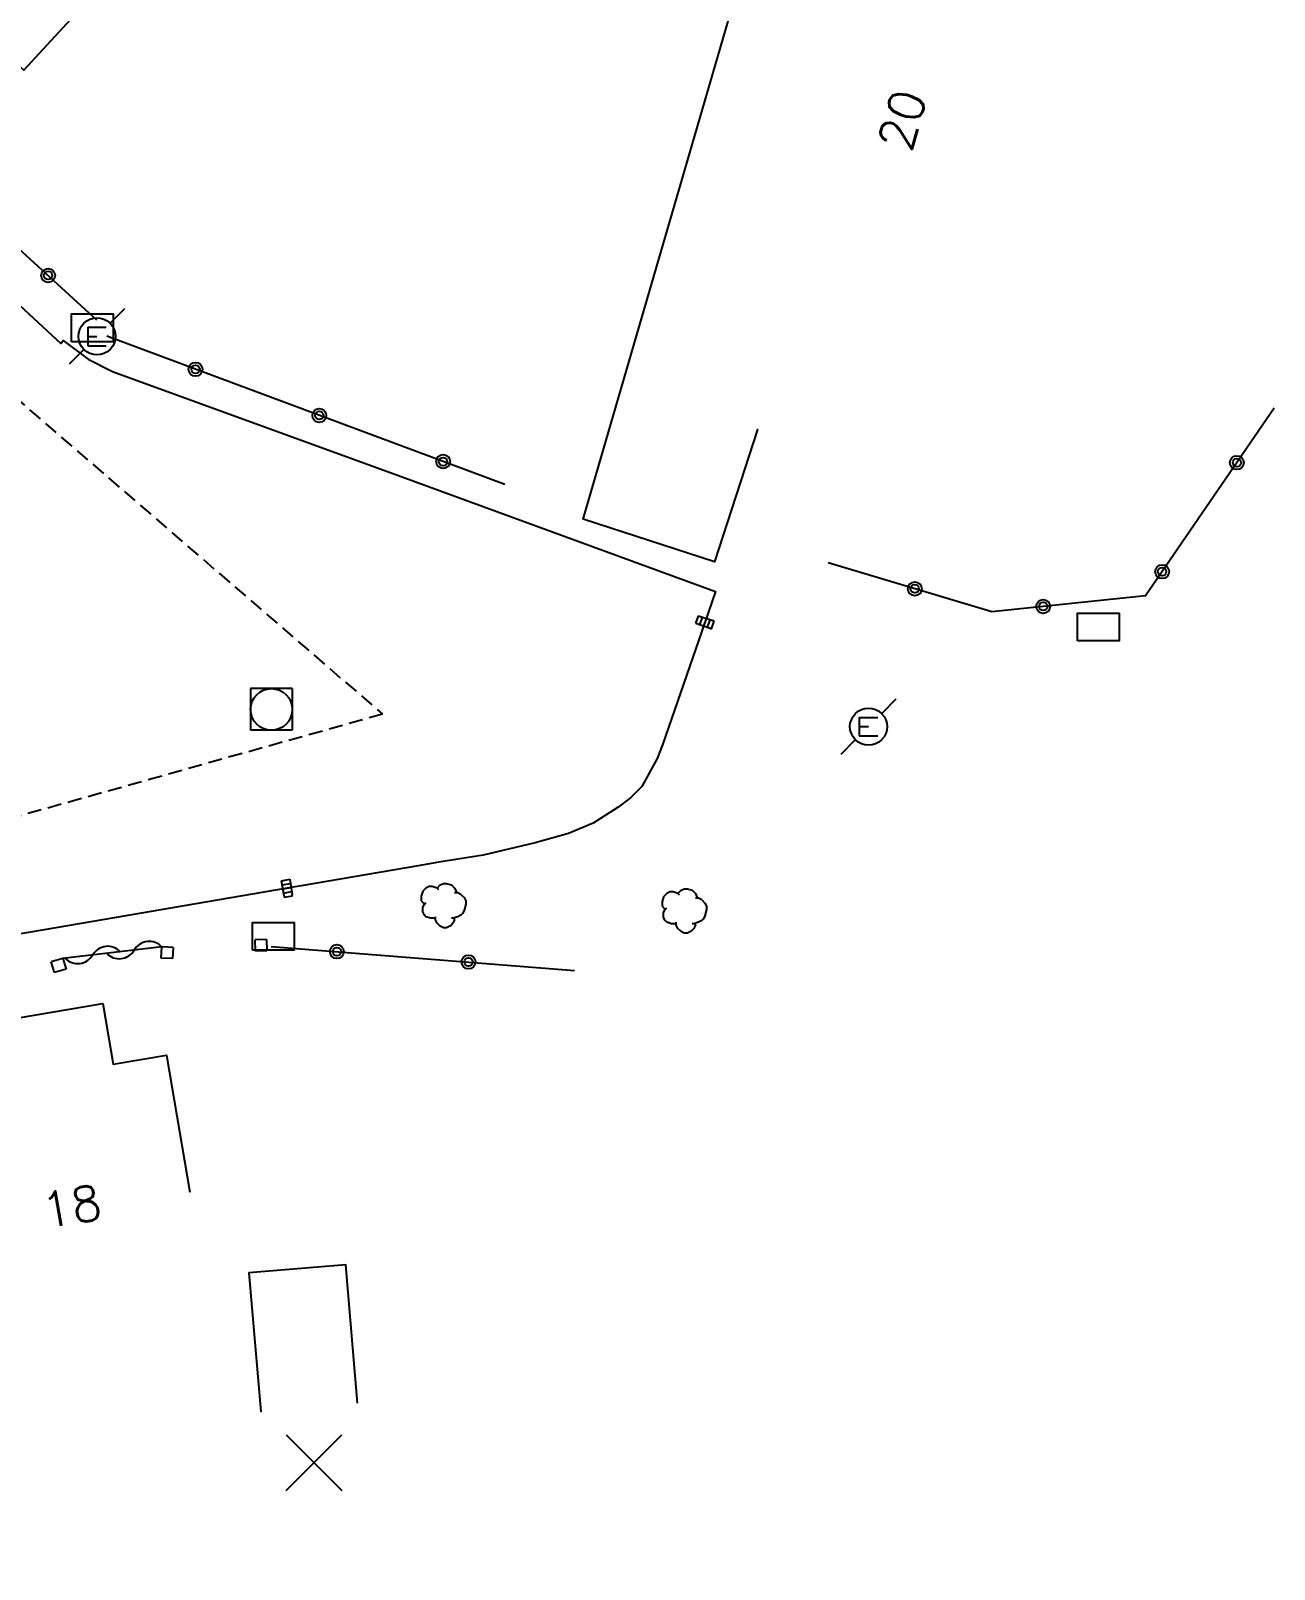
# Model space of a CAD drawing. Header units: millimetres. Extents: x 114000 to 115000, y 122000 to 123000.
# Drawn here: x 114730.2 to 114774.9, y 122420 to 122475.3 of the extents above; entities that cross this region are included whole.
import ezdxf
from ezdxf.enums import TextEntityAlignment as Align

# ---------------------------------------------------------------- set-up
doc = ezdxf.new("R2010")
doc.units = ezdxf.units.MM
doc.linetypes.add('DASHED', pattern=[0.75, 0.5, -0.25])
doc.layers.get('0').update_dxf_attribs({"linetype": 'CONTINUOUS'})
for name, color, linetype in [('W0001', 6, 'DASHED'), ('W0008', 7, 'CONTINUOUS'), ('W0100', 7, 'CONTINUOUS'), ('W0112', 1, 'DASHED'), ('W0300', 7, 'CONTINUOUS'), ('W0310', 3, 'CONTINUOUS'), ('W0322', 7, 'CONTINUOUS'), ('W0400', 7, 'CONTINUOUS'), ('W0420', 7, 'CONTINUOUS'), ('W0471', 7, 'CONTINUOUS'), ('W0991', 7, 'CONTINUOUS'), ('W1471', 7, 'CONTINUOUS')]:
    doc.layers.add(name, color=color, linetype=linetype)
doc.styles.get("Standard").update_dxf_attribs({"font": 'romans.shx', "width": 0.85})

# ---------------------------------------------------------------- blocks, each defined once
blk = doc.blocks.new('t322o')
at = {"color": 0, "linetype": 'Continuous'}
for radius in [0.25, 0.15]:
    blk.add_circle((0, 0), radius, dxfattribs=at)
blk = doc.blocks.new('t991o')
at = {"color": 0, "linetype": 'Continuous'}
for p, q in [((-1, 1), (1, -1)), ((-1, -1), (1, 1))]:
    blk.add_line(p, q, dxfattribs=at)
blk = doc.blocks.new('T1471')
at = {"color": 0, "linetype": 'Continuous', "flags": 128}
blk.add_lwpolyline([(-0.75, -0.5), (-0.75, 0.5), (0.75, 0.5), (0.75, -0.5), (-0.75, -0.5)], dxfattribs=at)
blk = doc.blocks.new('T300')
for p, q in [((-0.686, 0.629), (-0.8, 0.514)), ((-0.571, 0.686), (-0.686, 0.629)), ((-0.457, 0.686), (-0.571, 0.686)), ((-0.286, 0.629), (-0.457, 0.686)), ((-0.286, 0.629), (-0.171, 0.743)), ((-0.229, 0.571), (-0.286, 0.629)), ((-0.171, 0.743), (-0.057, 0.8)), ((-0.057, 0.8), (0.057, 0.8)), ((0.057, 0.8), (0.229, 0.743)), ((0.229, 0.743), (0.343, 0.629)), ((0.343, 0.629), (0.4, 0.514)), ((-0.8, 0.514), (-0.857, 0.343)), ((-0.857, 0.343), (-0.857, 0.171)), ((-0.857, 0.171), (-0.743, 0.057)), ((-0.8, -0.057), (-0.743, 0.057)), ((-0.743, 0.057), (-0.686, 0.114)), ((0.457, 0.457), (0.343, 0.457)), ((0.4, 0.514), (0.4, 0.457)), ((0.571, 0.4), (0.457, 0.457)), ((0.571, 0.4), (0.686, 0.286)), ((0.686, 0.286), (0.743, 0.171)), ((0.743, 0.057), (0.686, -0.171)), ((0.743, 0.171), (0.743, 0.057)), ((-0.8, -0.171), (-0.8, -0.057)), ((-0.8, -0.229), (-0.8, -0.171)), ((-0.743, -0.343), (-0.8, -0.229)), ((-0.686, -0.4), (-0.743, -0.343)), ((-0.514, -0.457), (-0.686, -0.4)), ((-0.4, -0.457), (-0.514, -0.457)), ((-0.4, -0.457), (-0.343, -0.457)), ((-0.343, -0.457), (-0.343, -0.4)), ((-0.343, -0.514), (-0.343, -0.457)), ((-0.286, -0.629), (-0.343, -0.514)), ((0.286, -0.457), (0.229, -0.457)), ((0.457, -0.4), (0.286, -0.457)), ((0.343, -0.514), (0.286, -0.629)), ((0.343, -0.514), (0.343, -0.457)), ((0.571, -0.343), (0.457, -0.4)), ((0.629, -0.286), (0.571, -0.343)), ((0.686, -0.171), (0.629, -0.286)), ((-0.171, -0.743), (-0.286, -0.629)), ((-0.057, -0.8), (-0.171, -0.743)), ((0.057, -0.8), (-0.057, -0.8)), ((0.171, -0.743), (0.057, -0.8)), ((0.229, -0.686), (0.171, -0.743)), ((0.286, -0.629), (0.229, -0.686))]:
    blk.add_line(p, q)
blk = doc.blocks.new('T400')
for p, q in [((-0.15, 0.3), (0.15, 0.3)), ((-0.15, -0.25), (-0.15, 0.3)), ((-0.15, 0.15), (0.15, 0.15)), ((-0.15, 0), (0.15, 0)), ((0.15, 0.3), (0.15, -0.25)), ((-0.15, -0.15), (0.15, -0.15)), ((-0.15, -0.25), (-0.15, -0.3)), ((-0.15, -0.3), (0.15, -0.3)), ((0.15, -0.3), (0.15, -0.25))]:
    blk.add_line(p, q)
blk = doc.blocks.new('T471')
for p, q in [((0.500001, 0.500001), (1.000002, 1.000002)), ((-0.333334, 0.333334), (-0.333334, -0.333334)), ((-0.333334, 0.333334), (0.333334, 0.333334)), ((-0.333334, 0), (0, 0)), ((-0.500001, -0.500001), (-1.000002, -1.000002)), ((-0.333334, -0.333334), (0.333334, -0.333334))]:
    blk.add_line(p, q)
blk.add_ellipse((0, 0), major_axis=(0.471405, 0.471405), ratio=1, start_param=5.497787144, end_param=11.780972451)
blk = doc.blocks.new('T420')
for p, q in [((0.75, 0.75), (-0.75, 0.75)), ((-0.75, 0.75), (-0.75, -0.75)), ((0.75, 0.75), (0.75, -0.75)), ((0.75, -0.75), (-0.75, -0.75))]:
    blk.add_line(p, q)
blk.add_ellipse((0, 0), major_axis=(-0.53, 0.53), ratio=1, start_param=3.926991, end_param=10.210176)
blk = doc.blocks.new('t310o')
at = {"color": 0, "linetype": 'Continuous'}
for centre, start, end in [((-0.5, 0.375), 216.8699, 323.1304), ((0.5, -0.375), 36.8699, 143.1303)]:
    blk.add_arc(centre, 0.625, start, end, dxfattribs=at)

msp = doc.modelspace()

# ---------------------------------------------------------------- linework, layer by layer
at = {"layer": 'W0001'}
msp.add_lwpolyline([(114711.657, 122478.434), (114726.146, 122465.124), (114742.816, 122450.756), (114727.319, 122446.411), (114719.866, 122444.664), (114705.329, 122439.794), (114694.455, 122435.837), (114690.483, 122434.273), (114686.023, 122434.826), (114681.378, 122433.449), (114670.42, 122429.547), (114661.176, 122426.216), (114650.203, 122422.198), (114644.347, 122420.013)], dxfattribs=at)
at = {"layer": 'W0008'}
msp.add_lwpolyline([(114728.272, 122466.822), (114731.249, 122464.084), (114731.333, 122464.184), (114732.229, 122463.524), (114733.108, 122463.07), (114743.487, 122459.294), (114754.789, 122455.161), (114754.409, 122454.053), (114752.878, 122449.657), (114752.695, 122449.156), (114752.135, 122448.151), (114751.731, 122447.744), (114751.286, 122447.411), (114750.384, 122446.841), (114749.498, 122446.468), (114748.299, 122446.134), (114746.432, 122445.684), (114744.842, 122445.437), (114744.09, 122445.306), (114739.89, 122444.584), (114739.379, 122444.498), (114730.715, 122443.018), (114722.909, 122441.693)], dxfattribs=at)
at = {"layer": 'W0100'}
for points in [[(114756.3, 122460.984), (114756.3, 122460.984), (114756.3, 122460.984), (114756.3, 122460.984), (114756.3, 122460.984), (114756.3, 122460.984), (114756.3, 122460.984), (114756.3, 122460.984), (114756.3, 122460.984), (114756.3, 122460.984), (114756.3, 122460.984), (114756.3, 122460.984), (114756.3, 122460.984), (114756.3, 122460.984), (114756.3, 122460.984), (114756.3, 122460.984), (114756.3, 122460.984), (114756.3, 122460.984), (114756.3, 122460.984), (114756.3, 122460.984), (114756.3, 122460.984), (114756.3, 122460.984), (114756.3, 122460.984), (114756.3, 122460.984), (114756.3, 122460.984), (114756.3, 122460.984), (114756.3, 122460.984), (114756.3, 122460.984), (114756.3, 122460.984), (114756.3, 122460.984), (114756.3, 122460.984), (114756.3, 122460.984), (114756.3, 122460.984), (114756.3, 122460.984), (114756.3, 122460.984), (114756.3, 122460.984), (114756.3, 122460.984), (114756.3, 122460.984), (114756.3, 122460.984), (114756.3, 122460.984), (114756.3, 122460.984), (114756.3, 122460.984), (114756.3, 122460.984), (114756.3, 122460.984), (114756.3, 122460.984), (114756.3, 122460.984), (114756.3, 122460.984), (114756.3, 122460.984), (114756.3, 122460.984), (114756.3, 122460.984), (114756.3, 122460.984), (114756.3, 122460.984), (114756.3, 122460.984), (114756.3, 122460.984), (114756.3, 122460.984), (114756.3, 122460.984), (114756.3, 122460.984), (114756.3, 122460.984), (114756.3, 122460.984), (114756.3, 122460.984), (114756.3, 122460.984), (114756.3, 122460.984), (114756.3, 122460.984), (114756.3, 122460.984), (114756.3, 122460.984), (114756.3, 122460.984), (114756.3, 122460.984), (114756.3, 122460.984), (114756.3, 122460.984), (114756.3, 122460.984), (114756.3, 122460.984), (114756.3, 122460.984), (114756.3, 122460.984), (114756.3, 122460.984), (114756.3, 122460.984), (114756.3, 122460.984), (114756.3, 122460.984), (114756.3, 122460.984), (114756.3, 122460.984), (114756.3, 122460.984), (114756.3, 122460.984), (114756.3, 122460.984), (114756.3, 122460.984), (114756.3, 122460.984), (114756.3, 122460.984), (114756.3, 122460.984), (114756.3, 122460.984), (114756.3, 122460.984), (114756.3, 122460.984), (114756.3, 122460.984), (114756.3, 122460.984), (114756.3, 122460.984), (114756.3, 122460.984), (114756.3, 122460.984), (114756.3, 122460.984), (114756.3, 122460.984), (114754.753, 122456.229), (114750.034, 122457.764), (114756.43, 122479.755)], [(114727.708, 122475.927), (114729.914, 122473.904), (114733.294, 122477.588)], [(114728.51, 122439.629), (114732.756, 122440.356), (114733.13, 122438.17), (114735.042, 122438.499), (114735.888, 122433.571)], [(114741.92, 122425.981), (114741.493, 122430.962), (114738.011, 122430.664), (114738.438, 122425.682), (114738.438, 122425.682), (114738.438, 122425.682), (114738.438, 122425.682), (114738.438, 122425.682), (114738.438, 122425.682), (114738.438, 122425.682), (114738.438, 122425.682), (114738.438, 122425.682), (114738.438, 122425.682), (114738.438, 122425.682), (114738.438, 122425.682), (114738.438, 122425.682), (114738.438, 122425.682), (114738.438, 122425.682), (114738.438, 122425.682), (114738.438, 122425.682), (114738.438, 122425.682), (114738.438, 122425.682), (114738.438, 122425.682), (114738.438, 122425.682), (114738.438, 122425.682), (114738.438, 122425.682), (114738.438, 122425.682), (114738.438, 122425.682), (114738.438, 122425.682), (114738.438, 122425.682), (114738.438, 122425.682), (114738.438, 122425.682), (114738.438, 122425.682), (114738.438, 122425.682), (114738.438, 122425.682), (114738.438, 122425.682), (114738.438, 122425.682), (114738.438, 122425.682), (114738.438, 122425.682), (114738.438, 122425.682), (114738.438, 122425.682), (114738.438, 122425.682), (114738.438, 122425.682), (114738.438, 122425.682), (114738.438, 122425.682), (114738.438, 122425.682), (114738.438, 122425.682), (114738.438, 122425.682), (114738.438, 122425.682), (114738.438, 122425.682), (114738.438, 122425.682), (114738.438, 122425.682), (114738.438, 122425.682), (114738.438, 122425.682), (114738.438, 122425.682), (114738.438, 122425.682), (114738.438, 122425.682), (114738.438, 122425.682), (114738.438, 122425.682), (114738.438, 122425.682), (114738.438, 122425.682), (114738.438, 122425.682), (114738.438, 122425.682), (114738.438, 122425.682), (114738.438, 122425.682), (114738.438, 122425.682), (114738.438, 122425.682), (114738.438, 122425.682), (114738.438, 122425.682), (114738.438, 122425.682), (114738.438, 122425.682), (114738.438, 122425.682), (114738.438, 122425.682), (114738.438, 122425.682), (114738.438, 122425.682), (114738.438, 122425.682), (114738.438, 122425.682), (114738.438, 122425.682), (114738.438, 122425.682), (114738.438, 122425.682), (114738.438, 122425.682), (114738.438, 122425.682), (114738.438, 122425.682), (114738.438, 122425.682), (114738.438, 122425.682), (114738.438, 122425.682), (114738.438, 122425.682), (114738.438, 122425.682), (114738.438, 122425.682), (114738.438, 122425.682), (114738.438, 122425.682), (114738.438, 122425.682), (114738.438, 122425.682), (114738.438, 122425.682), (114738.438, 122425.682), (114738.438, 122425.682), (114738.438, 122425.682), (114738.438, 122425.682), (114738.438, 122425.682), (114738.438, 122425.682), (114738.438, 122425.682)]]:
    msp.add_lwpolyline(points, dxfattribs=at)
at = {"layer": 'W0112'}
for p, q in [((114738.647, 122442.65), (114738.235, 122442.639)), ((114735.281, 122442.368), (114734.876, 122442.387)), ((114731.315, 122441.973), (114730.9, 122441.845))]:
    msp.add_line(p, q, dxfattribs=at)
for points in [[(114738.647, 122442.65), (114738.658, 122442.25), (114738.245, 122442.239), (114738.235, 122442.639), (114738.235, 122442.639), (114738.235, 122442.639), (114738.235, 122442.639), (114738.235, 122442.639), (114738.235, 122442.639), (114738.235, 122442.639), (114738.235, 122442.639), (114738.235, 122442.639), (114738.235, 122442.639), (114738.235, 122442.639), (114738.235, 122442.639), (114738.235, 122442.639), (114738.235, 122442.639), (114738.235, 122442.639), (114738.235, 122442.639), (114738.235, 122442.639), (114738.235, 122442.639), (114738.235, 122442.639), (114738.235, 122442.639), (114738.235, 122442.639), (114738.235, 122442.639), (114738.235, 122442.639), (114738.235, 122442.639), (114738.235, 122442.639), (114738.235, 122442.639), (114738.235, 122442.639), (114738.235, 122442.639), (114738.235, 122442.639), (114738.235, 122442.639), (114738.235, 122442.639), (114738.235, 122442.639), (114738.235, 122442.639), (114738.235, 122442.639), (114738.235, 122442.639), (114738.235, 122442.639), (114738.235, 122442.639), (114738.235, 122442.639), (114738.235, 122442.639), (114738.235, 122442.639), (114738.235, 122442.639), (114738.235, 122442.639), (114738.235, 122442.639), (114738.235, 122442.639), (114738.235, 122442.639), (114738.235, 122442.639), (114738.235, 122442.639), (114738.235, 122442.639), (114738.235, 122442.639), (114738.235, 122442.639), (114738.235, 122442.639), (114738.235, 122442.639), (114738.235, 122442.639), (114738.235, 122442.639), (114738.235, 122442.639), (114738.235, 122442.639), (114738.235, 122442.639), (114738.235, 122442.639), (114738.235, 122442.639), (114738.235, 122442.639), (114738.235, 122442.639), (114738.235, 122442.639), (114738.235, 122442.639), (114738.235, 122442.639), (114738.235, 122442.639), (114738.235, 122442.639), (114738.235, 122442.639), (114738.235, 122442.639), (114738.235, 122442.639), (114738.235, 122442.639), (114738.235, 122442.639), (114738.235, 122442.639), (114738.235, 122442.639), (114738.235, 122442.639), (114738.235, 122442.639), (114738.235, 122442.639), (114738.235, 122442.639), (114738.235, 122442.639), (114738.235, 122442.639), (114738.235, 122442.639), (114738.235, 122442.639), (114738.235, 122442.639), (114738.235, 122442.639), (114738.235, 122442.639), (114738.235, 122442.639), (114738.235, 122442.639), (114738.235, 122442.639), (114738.235, 122442.639), (114738.235, 122442.639), (114738.235, 122442.639), (114738.235, 122442.639), (114738.235, 122442.639), (114738.235, 122442.639), (114738.235, 122442.639), (114738.235, 122442.639), (114738.235, 122442.639), (114738.235, 122442.639), (114738.235, 122442.639), (114738.235, 122442.639), (114738.235, 122442.639), (114738.235, 122442.639), (114738.235, 122442.639), (114738.235, 122442.639), (114738.235, 122442.639), (114738.235, 122442.639), (114738.235, 122442.639), (114738.235, 122442.639), (114738.235, 122442.639), (114738.235, 122442.639), (114738.235, 122442.639), (114738.235, 122442.639), (114738.235, 122442.639), (114738.235, 122442.639), (114738.235, 122442.639), (114738.235, 122442.639), (114738.235, 122442.639), (114738.235, 122442.639)], [(114735.281, 122442.368), (114735.262, 122441.969), (114734.857, 122441.988), (114734.876, 122442.387), (114734.876, 122442.387), (114734.876, 122442.387), (114734.876, 122442.387), (114734.876, 122442.387), (114734.876, 122442.387), (114734.876, 122442.387), (114734.876, 122442.387), (114734.876, 122442.387), (114734.876, 122442.387), (114734.876, 122442.387), (114734.876, 122442.387), (114734.876, 122442.387), (114734.876, 122442.387), (114734.876, 122442.387), (114734.876, 122442.387), (114734.876, 122442.387), (114734.876, 122442.387), (114734.876, 122442.387), (114734.876, 122442.387), (114734.876, 122442.387), (114734.876, 122442.387), (114734.876, 122442.387), (114734.876, 122442.387), (114734.876, 122442.387), (114734.876, 122442.387), (114734.876, 122442.387), (114734.876, 122442.387), (114734.876, 122442.387), (114734.876, 122442.387), (114734.876, 122442.387), (114734.876, 122442.387), (114734.876, 122442.387), (114734.876, 122442.387), (114734.876, 122442.387), (114734.876, 122442.387), (114734.876, 122442.387), (114734.876, 122442.387), (114734.876, 122442.387), (114734.876, 122442.387), (114734.876, 122442.387), (114734.876, 122442.387), (114734.876, 122442.387), (114734.876, 122442.387), (114734.876, 122442.387), (114734.876, 122442.387), (114734.876, 122442.387), (114734.876, 122442.387), (114734.876, 122442.387), (114734.876, 122442.387), (114734.876, 122442.387), (114734.876, 122442.387), (114734.876, 122442.387), (114734.876, 122442.387), (114734.876, 122442.387), (114734.876, 122442.387), (114734.876, 122442.387), (114734.876, 122442.387), (114734.876, 122442.387), (114734.876, 122442.387), (114734.876, 122442.387), (114734.876, 122442.387), (114734.876, 122442.387), (114734.876, 122442.387), (114734.876, 122442.387), (114734.876, 122442.387), (114734.876, 122442.387), (114734.876, 122442.387), (114734.876, 122442.387), (114734.876, 122442.387), (114734.876, 122442.387), (114734.876, 122442.387), (114734.876, 122442.387), (114734.876, 122442.387), (114734.876, 122442.387), (114734.876, 122442.387), (114734.876, 122442.387), (114734.876, 122442.387), (114734.876, 122442.387), (114734.876, 122442.387), (114734.876, 122442.387), (114734.876, 122442.387), (114734.876, 122442.387), (114734.876, 122442.387), (114734.876, 122442.387), (114734.876, 122442.387), (114734.876, 122442.387), (114734.876, 122442.387), (114734.876, 122442.387), (114734.876, 122442.387), (114734.876, 122442.387), (114734.876, 122442.387), (114734.876, 122442.387), (114734.876, 122442.387), (114734.876, 122442.387), (114734.876, 122442.387), (114734.876, 122442.387), (114734.876, 122442.387), (114734.876, 122442.387), (114734.876, 122442.387), (114734.876, 122442.387), (114734.876, 122442.387), (114734.876, 122442.387), (114734.876, 122442.387), (114734.876, 122442.387), (114734.876, 122442.387), (114734.876, 122442.387), (114734.876, 122442.387), (114734.876, 122442.387), (114734.876, 122442.387), (114734.876, 122442.387), (114734.876, 122442.387), (114734.876, 122442.387), (114734.876, 122442.387), (114734.876, 122442.387), (114734.876, 122442.387), (114734.876, 122442.387)], [(114731.315, 122441.973), (114731.432, 122441.591), (114731.017, 122441.463), (114730.9, 122441.845), (114730.9, 122441.845), (114730.9, 122441.845), (114730.9, 122441.845), (114730.9, 122441.845), (114730.9, 122441.845), (114730.9, 122441.845), (114730.9, 122441.845), (114730.9, 122441.845), (114730.9, 122441.845), (114730.9, 122441.845), (114730.9, 122441.845), (114730.9, 122441.845), (114730.9, 122441.845), (114730.9, 122441.845), (114730.9, 122441.845), (114730.9, 122441.845), (114730.9, 122441.845), (114730.9, 122441.845), (114730.9, 122441.845), (114730.9, 122441.845), (114730.9, 122441.845), (114730.9, 122441.845), (114730.9, 122441.845), (114730.9, 122441.845), (114730.9, 122441.845), (114730.9, 122441.845), (114730.9, 122441.845), (114730.9, 122441.845), (114730.9, 122441.845), (114730.9, 122441.845), (114730.9, 122441.845), (114730.9, 122441.845), (114730.9, 122441.845), (114730.9, 122441.845), (114730.9, 122441.845), (114730.9, 122441.845), (114730.9, 122441.845), (114730.9, 122441.845), (114730.9, 122441.845), (114730.9, 122441.845), (114730.9, 122441.845), (114730.9, 122441.845), (114730.9, 122441.845), (114730.9, 122441.845), (114730.9, 122441.845), (114730.9, 122441.845), (114730.9, 122441.845), (114730.9, 122441.845), (114730.9, 122441.845), (114730.9, 122441.845), (114730.9, 122441.845), (114730.9, 122441.845), (114730.9, 122441.845), (114730.9, 122441.845), (114730.9, 122441.845), (114730.9, 122441.845), (114730.9, 122441.845), (114730.9, 122441.845), (114730.9, 122441.845), (114730.9, 122441.845), (114730.9, 122441.845), (114730.9, 122441.845), (114730.9, 122441.845), (114730.9, 122441.845), (114730.9, 122441.845), (114730.9, 122441.845), (114730.9, 122441.845), (114730.9, 122441.845), (114730.9, 122441.845), (114730.9, 122441.845), (114730.9, 122441.845), (114730.9, 122441.845), (114730.9, 122441.845), (114730.9, 122441.845), (114730.9, 122441.845), (114730.9, 122441.845), (114730.9, 122441.845), (114730.9, 122441.845), (114730.9, 122441.845), (114730.9, 122441.845), (114730.9, 122441.845), (114730.9, 122441.845), (114730.9, 122441.845), (114730.9, 122441.845), (114730.9, 122441.845), (114730.9, 122441.845), (114730.9, 122441.845), (114730.9, 122441.845), (114730.9, 122441.845), (114730.9, 122441.845), (114730.9, 122441.845), (114730.9, 122441.845), (114730.9, 122441.845), (114730.9, 122441.845), (114730.9, 122441.845), (114730.9, 122441.845), (114730.9, 122441.845), (114730.9, 122441.845), (114730.9, 122441.845), (114730.9, 122441.845), (114730.9, 122441.845), (114730.9, 122441.845), (114730.9, 122441.845), (114730.9, 122441.845), (114730.9, 122441.845), (114730.9, 122441.845), (114730.9, 122441.845), (114730.9, 122441.845), (114730.9, 122441.845), (114730.9, 122441.845), (114730.9, 122441.845), (114730.9, 122441.845), (114730.9, 122441.845), (114730.9, 122441.845), (114730.9, 122441.845), (114730.9, 122441.845)]]:
    msp.add_lwpolyline(points, dxfattribs=at)
at = {"layer": 'W0310'}
msp.add_line((114734.876, 122442.387), (114731.315, 122441.973), dxfattribs=at)
at = {"layer": 'W0322'}
for p, q in [((114747.218, 122459.009), (114732.894, 122464.341)), ((114738.804, 122442.404), (114749.713, 122441.545))]:
    msp.add_line(p, q, dxfattribs=at)
for points in [[(114732.538, 122464.926), (114718.064, 122478.166), (114720.65, 122481.047)], [(114774.883, 122461.754), (114770.254, 122455.013), (114764.731, 122454.436), (114758.836, 122456.193)]]:
    msp.add_lwpolyline(points, dxfattribs=at)

# ---------------------------------------------------------------- block references
at = {"layer": 'W0300'}
for p in [(114745.062, 122443.872), (114753.723, 122443.679)]:
    msp.add_blockref('T300', p, dxfattribs=at)
at = {"layer": 'W0310', "rotation": 186.6312942929285}
for p in [(114733.883, 122442.272), (114732.393, 122442.098)]:
    msp.add_blockref('t310o', p, dxfattribs=at)
at = {"layer": 'W0322'}
for p, rotation in [((114730.786, 122466.529), 137.5494408237434), ((114736.089, 122463.152), 159.5826969298843), ((114740.541, 122461.495), 159.5826969298843), ((114744.992, 122459.838), 159.5826969298843), ((114773.539, 122459.796), 235.5228617771319), ((114770.85, 122455.88), 235.5228617771319), ((114761.957, 122455.263), 163.4033092667642), ((114766.576, 122454.629), 185.9642336232157), ((114741.172, 122442.218), 355.4975675639477), ((114745.907, 122441.845), 355.4975675639477)]:
    msp.add_blockref('t322o', p, dxfattribs=dict(at, rotation=rotation))
at = {"layer": 'W0400'}
for p, rotation in [((114754.412, 122454.057), 71.11581339843679), ((114739.379, 122444.498), 9.61483232846806)]:
    msp.add_blockref('T400', p, dxfattribs=dict(at, rotation=rotation))
at = {"layer": 'W0420'}
msp.add_blockref('T420', (114738.819, 122450.925), dxfattribs=at)
at = {"layer": 'W0471'}
for p in [(114732.544, 122464.337), (114760.292, 122450.306)]:
    msp.add_blockref('T471', p, dxfattribs=at)
at = {"layer": 'W0991'}
msp.add_blockref('t991o', (114740.349, 122423.839), dxfattribs=at)
at = {"layer": 'W1471'}
for p in [(114732.373, 122464.645), (114768.554, 122453.886), (114738.887, 122442.767)]:
    msp.add_blockref('T1471', p, dxfattribs=at)

# ---------------------------------------------------------------- texts
at = {"layer": 'W0991'}
for s, rotation, p in [('20', 73.7833, (114761.499, 122472.118)), ('18', 9.7291, (114731.627, 122433.061))]:
    msp.add_text(s, height=1.25, rotation=rotation, dxfattribs=at).set_placement(p, align=Align.MIDDLE)

doc.saveas('drawing.dxf')
